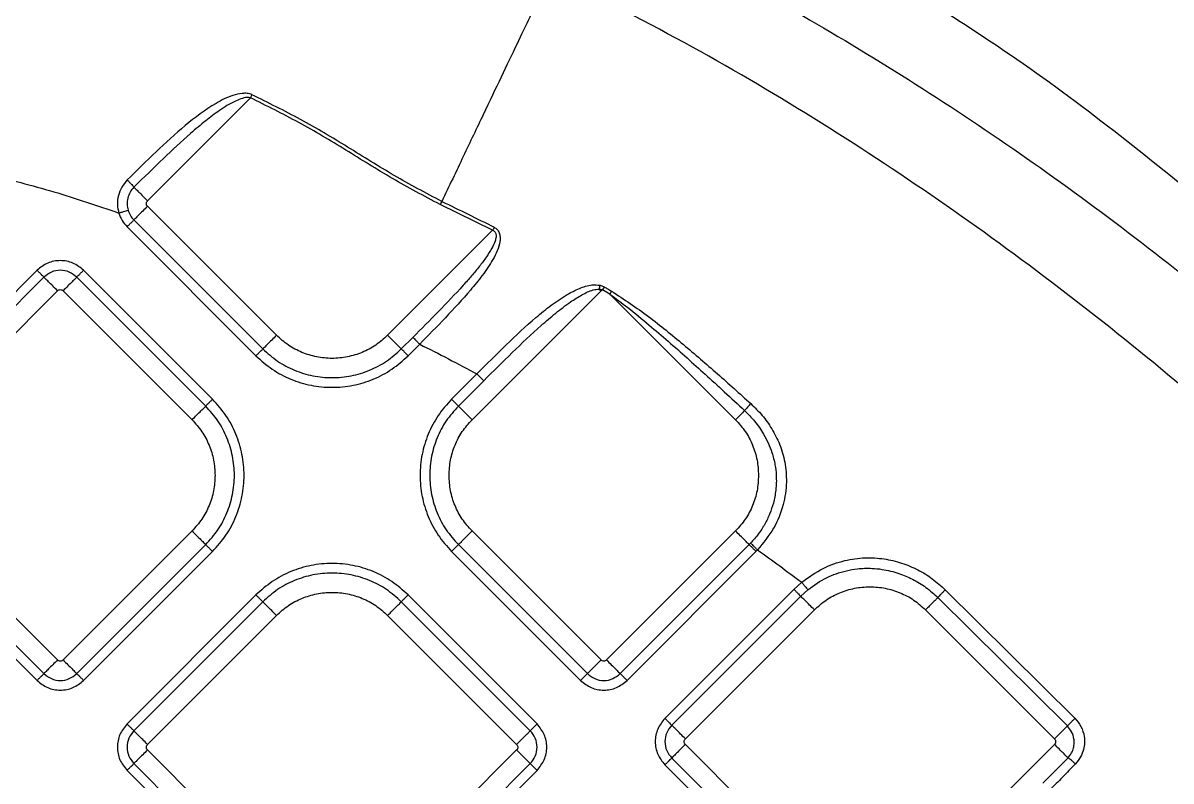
# Model space of a CAD drawing. Extents: x 939 to 1039, y 781 to 934.
# Drawn here: x 997.33 to 1003.2, y 854.83 to 858.7 of the extents above; entities that cross this region are included whole.
import ezdxf

# ---------------------------------------------------------------- set-up
doc = ezdxf.new("R2010")
doc.units = 0
doc.header["$MEASUREMENT"] = 0
doc.layers.add('1', color=4, linetype='Continuous')

# ---------------------------------------------------------------- blocks, each defined once
blk = doc.blocks.new('Envoy')
at = {"layer": '1', "color": 3, "linetype": 'Continuous', "lineweight": 25}
for p, q in [((59.8403, 59.1439), (59.3143, 58.6178)), ((60.8179, 58.6145), (60.8102, 58.5986)), ((61.0775, 58.467), (60.8102, 58.5986)), ((59.9731, 57.9307), (59.3143, 58.5896)), ((59.2097, 58.485), (59.8685, 57.8262)), ((59.2446, 58.5198), (59.9034, 57.861)), ((61.0775, 58.467), (60.5412, 57.9307)), ((58.7502, 58.2629), (58.0914, 57.6041)), ((59.6465, 57.6041), (58.9877, 58.2629)), ((58.785, 58.2281), (58.1262, 57.5692)), ((59.6116, 57.5692), (58.9528, 58.2281)), ((61.6268, 58.1867), (61.6477, 58.1784)), ((58.1959, 57.4995), (58.8548, 58.1583)), ((58.883, 58.1583), (59.5419, 57.4995)), ((60.9724, 57.4995), (61.6313, 58.1584)), ((61.6389, 58.1631), (61.6225, 58.1671)), ((61.6225, 58.1671), (61.6313, 58.1584)), ((61.6764, 58.1416), (61.6389, 58.1631)), ((61.6852, 58.1568), (61.6764, 58.1416)), ((61.6764, 58.1416), (62.3184, 57.4995)), ((60.611, 57.861), (60.6701, 57.9202)), ((60.6458, 57.8262), (60.705, 57.8853)), ((60.9974, 57.7337), (60.8679, 57.6041)), ((61.0323, 57.6988), (60.9027, 57.5693)), ((58.8548, 56.2725), (58.1959, 56.9314)), ((59.5419, 56.9314), (58.883, 56.2725)), ((61.6313, 56.2726), (60.9724, 56.9314)), ((62.3184, 56.9314), (61.6596, 56.2726)), ((58.1262, 56.8616), (58.785, 56.2028)), ((58.9528, 56.2028), (59.6116, 56.8616)), ((60.9027, 56.8617), (61.5616, 56.2028)), ((61.7293, 56.2028), (62.3881, 56.8617)), ((62.3881, 56.8617), (62.3953, 56.869)), ((58.0914, 56.8268), (58.7502, 56.168)), ((58.9877, 56.168), (59.6465, 56.8268)), ((60.8679, 56.8268), (61.5267, 56.168)), ((61.7642, 56.168), (62.423, 56.8268)), ((62.423, 56.8268), (62.4309, 56.8349)), ((62.6564, 56.6694), (62.6165, 56.6333)), ((59.8685, 56.6048), (59.2097, 55.9459)), ((61.3046, 55.9459), (60.6458, 56.6048)), ((62.6165, 56.6333), (61.9577, 55.9745)), ((62.6877, 56.6313), (62.6514, 56.5984)), ((63.3902, 56.6311), (64.0524, 55.9748)), ((59.9034, 56.5699), (59.2445, 55.9111)), ((61.2698, 55.9111), (60.6109, 56.5699)), ((62.6514, 56.5984), (61.9926, 55.9396)), ((63.3521, 56.5915), (64.0136, 55.9354)), ((59.3142, 55.8413), (59.9731, 56.5002)), ((60.5412, 56.5002), (61.2, 55.8413)), ((62.0623, 55.8698), (62.7211, 56.5287)), ((63.2892, 56.5287), (63.9481, 55.8698)), ((62.7211, 55.1827), (62.0623, 55.8416)), ((63.9481, 55.8416), (63.2892, 55.1827)), ((59.9731, 55.1542), (59.3142, 55.8131)), ((61.2, 55.8131), (60.5412, 55.1542)), ((59.2445, 55.7433), (59.9034, 55.0845)), ((60.6109, 55.0845), (61.2698, 55.7433)), ((61.9577, 55.737), (62.6165, 55.0782)), ((61.9926, 55.7718), (62.6514, 55.113)), ((64.017, 55.7727), (63.8885, 55.6426)), ((59.2097, 55.7085), (59.8685, 55.0496)), ((60.6458, 55.0496), (61.3046, 55.7085))]:
    blk.add_line(p, q, dxfattribs=at)
for points, knots in [([(72.7313, 54.2603), (72.6546, 54.4406), (72.5038, 54.7955), (72.2499, 55.3062), (71.9953, 55.8054), (71.7358, 56.3022), (71.459, 56.7972), (71.1405, 57.3175), (70.7769, 57.8541), (70.3661, 58.4011), (69.9334, 58.9277), (69.4813, 59.4351), (68.9719, 59.965), (68.3999, 60.5123), (67.7586, 61.0704), (67.0871, 61.5964), (66.4626, 62.03), (65.8981, 62.3808), (65.4073, 62.6611), (64.9138, 62.9264), (64.4154, 63.1865), (63.9031, 63.4437), (63.5459, 63.5943), (63.3647, 63.6707)], [0, 0, 0, 0, 0.043075, 0.084792, 0.125367, 0.166341, 0.208133, 0.250178, 0.300543, 0.350671, 0.400588, 0.450369, 0.50006, 0.562146, 0.624384, 0.686899, 0.749638, 0.791506, 0.833112, 0.873998, 0.914771, 0.956766, 1, 1, 1, 1]), ([(70.004, 54.9657), (69.8903, 55.1736), (69.6649, 55.5857), (69.2912, 56.1818), (68.8856, 56.7546), (68.4472, 57.308), (67.9805, 57.8433), (67.4889, 58.3595), (66.9754, 58.8545), (66.4427, 59.3256), (65.8915, 59.7689), (65.3209, 60.181), (64.7279, 60.5627), (64.3181, 60.7942), (64.1118, 60.9108)], [0, 0, 0, 0, 0.0837733, 0.1660237, 0.2485669, 0.3317658, 0.4154841, 0.4995326, 0.5836663, 0.6675235, 0.750818, 0.8336197, 0.9162229, 1, 1, 1, 1]), ([(58.1981, 59.0549), (58.2438, 59.1145), (58.3331, 59.2312), (58.4609, 59.4009), (58.5818, 59.5636), (58.6949, 59.7186), (58.7992, 59.8642), (58.895, 60.0011), (58.9818, 60.1286), (59.059, 60.2459), (59.1258, 60.3519), (59.1815, 60.4461), (59.2267, 60.5291), (59.2451, 60.5705), (59.2543, 60.5914)], [0, 0, 0, 0, 0.091954, 0.179766, 0.265031, 0.350919, 0.433405, 0.512563, 0.594792, 0.674823, 0.752805, 0.834079, 0.916236, 1, 1, 1, 1]), ([(61.6039, 60.1101), (61.7981, 60.0167), (62.1926, 59.8271), (62.773, 59.5035), (63.3487, 59.1494), (63.9133, 58.7656), (64.4647, 58.3551), (65.0015, 57.9194), (65.5216, 57.4605), (66.0235, 56.9803), (66.5055, 56.4804), (66.9663, 55.9622), (67.4045, 55.4269), (67.818, 54.8761), (68.2049, 54.312), (68.562, 53.7369), (68.8884, 53.1576), (69.0799, 52.7639), (69.1743, 52.5699)], [0, 0, 0, 0, 0.059957, 0.121714, 0.184187, 0.2468, 0.309854, 0.373129, 0.436451, 0.499844, 0.56322, 0.626514, 0.689771, 0.752933, 0.815787, 0.878246, 0.940012, 1, 1, 1, 1]), ([(64.3705, 59.9211), (64.5101, 59.8133), (64.7953, 59.5932), (65.2206, 59.2412), (65.6399, 58.878), (66.0504, 58.5057), (66.4505, 58.1279), (66.846, 57.7391), (67.2343, 57.3418), (67.6109, 56.9408), (67.9851, 56.5253), (68.3492, 56.1013), (68.6991, 55.6743), (68.917, 55.3885), (69.0235, 55.2489)], [0, 0, 0, 0, 0.080034, 0.163499, 0.250447, 0.331666, 0.414851, 0.500036, 0.583222, 0.666805, 0.749521, 0.836848, 0.920323, 1, 1, 1, 1]), ([(61.3725, 59.7766), (61.3673, 59.7658), (61.357, 59.7443), (61.3205, 59.6677), (61.2693, 59.5603), (61.2028, 59.4211), (61.123, 59.2538), (61.031, 59.0611), (60.9293, 58.848), (60.855, 58.6923), (60.8179, 58.6145)], [0, 0, 0, 0, 0.125008, 0.250013, 0.375011, 0.500008, 0.625006, 0.750006, 0.875004, 1, 1, 1, 1]), ([(68.8088, 52.4027), (68.6923, 52.6308), (68.4598, 53.086), (68.0646, 53.7419), (67.6411, 54.3763), (67.1886, 54.9876), (66.7104, 55.5764), (66.2082, 56.1427), (65.683, 56.6865), (65.1354, 57.2075), (64.5655, 57.7054), (63.973, 58.1789), (63.3579, 58.6266), (62.7196, 59.0449), (62.0597, 59.4343), (61.6018, 59.6624), (61.3725, 59.7766)], [0, 0, 0, 0, 0.07209, 0.143908, 0.21549, 0.286848, 0.358015, 0.42903, 0.499943, 0.570843, 0.641838, 0.713004, 0.784379, 0.855993, 0.927857, 1, 1, 1, 1]), ([(63.2583, 59.6684), (63.4364, 59.5541), (63.7986, 59.3216), (64.3174, 58.9289), (64.827, 58.5154), (65.323, 58.0881), (65.8052, 57.6474), (66.2514, 57.2148), (66.6637, 56.7925), (67.0441, 56.3824), (67.4144, 55.9618), (67.7751, 55.5309), (68.1248, 55.0889), (68.4609, 54.6331), (68.6619, 54.3139), (68.7628, 54.1538)], [0, 0, 0, 0, 0.081025, 0.164889, 0.248524, 0.331924, 0.415094, 0.498211, 0.56943, 0.640666, 0.712011, 0.783604, 0.855453, 0.927477, 1, 1, 1, 1]), ([(59.8477, 59.1597), (59.8395, 59.1624), (59.8233, 59.1676), (59.7899, 59.1663), (59.735, 59.1531), (59.6341, 59.1024), (59.5043, 59.0033), (59.3565, 58.868), (59.2599, 58.7726), (59.2112, 58.7244)], [0, 0, 0, 0, 0.031879, 0.062985, 0.124239, 0.246247, 0.492831, 0.744163, 1, 1, 1, 1]), ([(59.8403, 59.1439), (59.8345, 59.1446), (59.8178, 59.1469), (59.7904, 59.1387), (59.7424, 59.1185), (59.6823, 59.0804), (59.608, 59.0245), (59.5122, 58.9433), (59.3901, 58.8298), (59.2951, 58.7365), (59.2449, 58.6872)], [0, 0, 0, 0, 0.022673, 0.065391, 0.110027, 0.229657, 0.345374, 0.478617, 0.724619, 1, 1, 1, 1]), ([(59.8477, 59.1597), (59.8465, 59.1571), (59.8441, 59.152), (59.8415, 59.1466), (59.8403, 59.1439)], [0, 0, 0, 0, 0.499959, 1, 1, 1, 1]), ([(60.8102, 58.5986), (60.728, 58.642), (60.5636, 58.7288), (60.3282, 58.8778), (60.0893, 59.0204), (59.9232, 59.1027), (59.8403, 59.1439)], [0, 0, 0, 0, 0.250509, 0.500764, 0.750591, 1, 1, 1, 1]), ([(60.8179, 58.6145), (60.7361, 58.6577), (60.5723, 58.7443), (60.3372, 58.8933), (60.0977, 59.036), (59.931, 59.1185), (59.8477, 59.1597)], [0, 0, 0, 0, 0.2491408, 0.499145, 0.7495412, 1, 1, 1, 1]), ([(58.4967, 58.7539), (58.61, 58.7256), (58.8365, 58.6688), (59.0574, 58.5932), (59.1678, 58.5554)], [0, 0, 0, 0, 0.500122, 1, 1, 1, 1]), ([(59.2112, 58.7244), (59.2011, 58.7126), (59.1808, 58.6889), (59.1641, 58.6448), (59.1583, 58.5989), (59.1647, 58.5696), (59.1678, 58.5554)], [0, 0, 0, 0, 0.252861, 0.510236, 0.762224, 1, 1, 1, 1]), ([(59.2112, 58.7244), (59.2153, 58.7202), (59.2234, 58.7118), (59.2339, 58.7005), (59.2419, 58.6914), (59.2439, 58.6886), (59.2449, 58.6872)], [0, 0, 0, 0, 0.249997, 0.499989, 0.749998, 1, 1, 1, 1]), ([(59.2449, 58.6872), (59.2379, 58.6791), (59.2237, 58.6626), (59.2121, 58.6319), (59.2081, 58.5999), (59.2127, 58.5795), (59.2149, 58.5696)], [0, 0, 0, 0, 0.25144, 0.510314, 0.761519, 1, 1, 1, 1]), ([(59.2449, 58.6872), (59.2473, 58.6848), (59.2521, 58.68), (59.2687, 58.6635), (59.29, 58.6421), (59.3062, 58.6259), (59.3143, 58.6178)], [0, 0, 0, 0, 0.249994, 0.499999, 0.750001, 1, 1, 1, 1]), ([(59.3143, 58.5896), (59.3126, 58.5916), (59.3094, 58.5958), (59.308, 58.6037), (59.3094, 58.6117), (59.3126, 58.6158), (59.3143, 58.6178)], [0, 0, 0, 0, 0.250196, 0.500145, 0.750075, 1, 1, 1, 1]), ([(60.8179, 58.6145), (60.8627, 58.5929), (60.9523, 58.5498), (61.0411, 58.5051), (61.0855, 58.4827)], [0, 0, 0, 0, 0.499912, 1, 1, 1, 1]), ([(59.1677, 58.5553), (59.1726, 58.5423), (59.1822, 58.5163), (59.2005, 58.4954), (59.2097, 58.485)], [0, 0, 0, 0, 0.499411, 1, 1, 1, 1]), ([(59.1678, 58.5554), (59.1734, 58.557), (59.1846, 58.5604), (59.1992, 58.5649), (59.2104, 58.5683), (59.2134, 58.5692), (59.2149, 58.5696)], [0, 0, 0, 0, 0.249999, 0.500011, 0.75002, 1, 1, 1, 1]), ([(59.2149, 58.5696), (59.2184, 58.5604), (59.2252, 58.5419), (59.2381, 58.5272), (59.2446, 58.5198)], [0, 0, 0, 0, 0.502454, 1, 1, 1, 1]), ([(59.3143, 58.5896), (59.306, 58.5813), (59.2894, 58.5647), (59.2678, 58.5431), (59.2512, 58.5265), (59.2468, 58.5221), (59.2446, 58.5198)], [0, 0, 0, 0, 0.250002, 0.499999, 0.74999, 1, 1, 1, 1]), ([(59.2097, 58.485), (59.2139, 58.4891), (59.2221, 58.4974), (59.2329, 58.5082), (59.2412, 58.5165), (59.2435, 58.5187), (59.2446, 58.5198)], [0, 0, 0, 0, 0.250012, 0.500006, 0.750003, 1, 1, 1, 1]), ([(61.0855, 58.4827), (61.0908, 58.4793), (61.1019, 58.4723), (61.1126, 58.4542), (61.1167, 58.4325), (61.1144, 58.4007), (61.1017, 58.3617), (61.0722, 58.3035), (61.0261, 58.2366), (60.9454, 58.1375), (60.8377, 58.021), (60.749, 57.9303), (60.705, 57.8853)], [0, 0, 0, 0, 0.024167, 0.050557, 0.080389, 0.112838, 0.180037, 0.247089, 0.378064, 0.50579, 0.755082, 1, 1, 1, 1]), ([(61.0855, 58.4827), (61.0842, 58.4801), (61.0816, 58.475), (61.0788, 58.4696), (61.0775, 58.467)], [0, 0, 0, 0, 0.4999881, 1, 1, 1, 1]), ([(61.0775, 58.467), (61.0796, 58.4661), (61.0837, 58.4644), (61.0887, 58.4601), (61.0924, 58.4546), (61.0955, 58.4453), (61.0954, 58.4304), (61.0888, 58.4056), (61.0726, 58.3716), (61.0452, 58.3289), (61.0099, 58.282), (60.9698, 58.2338), (60.9007, 58.1558), (60.8006, 58.0513), (60.7135, 57.9637), (60.6701, 57.9202)], [0, 0, 0, 0, 0.009429, 0.018305, 0.027267, 0.036937, 0.059961, 0.089906, 0.146702, 0.220272, 0.305561, 0.395314, 0.484742, 0.743967, 1, 1, 1, 1]), ([(58.9877, 58.2629), (58.9703, 58.2766), (58.9356, 58.3041), (58.8689, 58.3161), (58.8023, 58.3041), (58.7675, 58.2766), (58.7502, 58.2629)], [0, 0, 0, 0, 0.250066, 0.499982, 0.749929, 1, 1, 1, 1]), ([(58.7502, 58.2629), (58.7543, 58.2588), (58.7626, 58.2505), (58.7734, 58.2397), (58.7817, 58.2314), (58.7839, 58.2292), (58.785, 58.2281)], [0, 0, 0, 0, 0.2500068, 0.5000009, 0.7500022, 1, 1, 1, 1]), ([(58.9528, 58.2281), (58.9405, 58.2377), (58.916, 58.2571), (58.8689, 58.2657), (58.8219, 58.2571), (58.7973, 58.2377), (58.785, 58.2281)], [0, 0, 0, 0, 0.249862, 0.499987, 0.750127, 1, 1, 1, 1]), ([(58.9528, 58.2281), (58.9539, 58.2292), (58.9561, 58.2314), (58.9644, 58.2397), (58.9752, 58.2505), (58.9835, 58.2588), (58.9877, 58.2629)], [0, 0, 0, 0, 0.2499963, 0.4999981, 0.7499927, 1, 1, 1, 1]), ([(58.8548, 58.1583), (58.8465, 58.1666), (58.8299, 58.1832), (58.8083, 58.2048), (58.7917, 58.2214), (58.7873, 58.2258), (58.785, 58.2281)], [0, 0, 0, 0, 0.250004, 0.499997, 0.749991, 1, 1, 1, 1]), ([(58.9528, 58.2281), (58.9506, 58.2258), (58.9461, 58.2214), (58.9295, 58.2048), (58.9079, 58.1832), (58.8913, 58.1666), (58.883, 58.1583)], [0, 0, 0, 0, 0.250011, 0.500005, 0.749998, 1, 1, 1, 1]), ([(60.9974, 57.7337), (61.0467, 57.7833), (61.1451, 57.8823), (61.2709, 58.0003), (61.3755, 58.0848), (61.4495, 58.1356), (61.5189, 58.1706), (61.5761, 58.1908), (61.6128, 58.1879), (61.6268, 58.1867)], [0, 0, 0, 0, 0.26042, 0.519441, 0.647161, 0.77206, 0.862337, 0.94747, 1, 1, 1, 1]), ([(61.6225, 58.1671), (61.6233, 58.1705), (61.6249, 58.1771), (61.6262, 58.1835), (61.6268, 58.1867)], [0, 0, 0, 0, 0.500008, 1, 1, 1, 1]), ([(58.8548, 58.1583), (58.8568, 58.16), (58.861, 58.1632), (58.8689, 58.1647), (58.8768, 58.1632), (58.881, 58.16), (58.883, 58.1583)], [0, 0, 0, 0, 0.250225, 0.499992, 0.74976, 1, 1, 1, 1]), ([(61.0323, 57.6988), (61.0807, 57.747), (61.177, 57.8428), (61.2991, 57.9588), (61.3988, 58.0442), (61.468, 58.0976), (61.5316, 58.1372), (61.5806, 58.1626), (61.6121, 58.166), (61.6225, 58.1671)], [0, 0, 0, 0, 0.2669, 0.530957, 0.660066, 0.785025, 0.875937, 0.959009, 1, 1, 1, 1]), ([(61.6313, 58.1584), (61.6324, 58.1594), (61.6347, 58.1614), (61.6375, 58.1626), (61.6389, 58.1631)], [0, 0, 0, 0, 0.5000397, 1, 1, 1, 1]), ([(61.6477, 58.1784), (61.6463, 58.1759), (61.6434, 58.171), (61.6404, 58.1658), (61.6389, 58.1631)], [0, 0, 0, 0, 0.500003, 1, 1, 1, 1]), ([(61.6477, 58.1784), (61.654, 58.1748), (61.6665, 58.1676), (61.6789, 58.1604), (61.6852, 58.1568)], [0, 0, 0, 0, 0.499975, 1, 1, 1, 1]), ([(61.6764, 58.1416), (61.707, 58.119), (61.7758, 58.0684), (61.8742, 57.9865), (61.9751, 57.9002), (62.0701, 57.8163), (62.1654, 57.7304), (62.2634, 57.6407), (62.3304, 57.5784), (62.365, 57.5461)], [0, 0, 0, 0, 0.125375, 0.281011, 0.42134, 0.562787, 0.698446, 0.844181, 1, 1, 1, 1]), ([(61.6852, 58.1568), (61.7489, 58.1145), (61.8761, 58.0298), (62.0527, 57.8839), (62.2266, 57.7352), (62.3399, 57.6329), (62.3965, 57.5817)], [0, 0, 0, 0, 0.250137, 0.499877, 0.749974, 1, 1, 1, 1]), ([(59.9731, 57.9307), (59.9648, 57.9225), (59.9483, 57.9059), (59.9266, 57.8842), (59.91, 57.8676), (59.9056, 57.8632), (59.9034, 57.861)], [0, 0, 0, 0, 0.249996, 0.499994, 0.749989, 1, 1, 1, 1]), ([(60.5412, 57.9307), (60.5216, 57.9132), (60.4823, 57.8781), (60.4118, 57.8414), (60.3361, 57.8182), (60.2572, 57.8105), (60.1783, 57.8182), (60.1026, 57.8414), (60.0321, 57.8781), (59.9928, 57.9132), (59.9731, 57.9307)], [0, 0, 0, 0, 0.125001, 0.25, 0.375001, 0.5, 0.625001, 0.75, 0.875001, 1, 1, 1, 1]), ([(60.611, 57.861), (60.6088, 57.8632), (60.6043, 57.8676), (60.5877, 57.8842), (60.5661, 57.9059), (60.5495, 57.9225), (60.5412, 57.9307)], [0, 0, 0, 0, 0.2500114, 0.5000048, 0.7500032, 1, 1, 1, 1]), ([(60.6701, 57.9202), (60.6713, 57.9191), (60.6735, 57.9169), (60.6818, 57.9086), (60.6926, 57.8977), (60.7009, 57.8895), (60.705, 57.8853)], [0, 0, 0, 0, 0.249998, 0.499997, 0.749989, 1, 1, 1, 1]), ([(59.8685, 57.8262), (59.8727, 57.8303), (59.8809, 57.8386), (59.8918, 57.8494), (59.9001, 57.8577), (59.9023, 57.8599), (59.9034, 57.861)], [0, 0, 0, 0, 0.250002, 0.500003, 0.750005, 1, 1, 1, 1]), ([(59.9034, 57.861), (59.9279, 57.8392), (59.9768, 57.7955), (60.0646, 57.7497), (60.1589, 57.7209), (60.2572, 57.7113), (60.3555, 57.7209), (60.4497, 57.7497), (60.5376, 57.7955), (60.5865, 57.8392), (60.611, 57.861)], [0, 0, 0, 0, 0.124999, 0.250001, 0.375001, 0.5, 0.625, 0.75, 0.875, 1, 1, 1, 1]), ([(60.6458, 57.8262), (60.6417, 57.8303), (60.6334, 57.8386), (60.6226, 57.8494), (60.6143, 57.8577), (60.6121, 57.8599), (60.611, 57.861)], [0, 0, 0, 0, 0.250003, 0.499999, 0.750002, 1, 1, 1, 1]), ([(60.705, 57.8853), (60.754, 57.8606), (60.852, 57.8111), (60.9489, 57.7595), (60.9974, 57.7337)], [0, 0, 0, 0, 0.499563, 1, 1, 1, 1]), ([(59.8685, 57.8262), (59.8954, 57.8022), (59.9492, 57.7542), (60.0457, 57.7039), (60.1492, 57.6722), (60.2572, 57.6616), (60.3651, 57.6722), (60.4687, 57.7039), (60.5652, 57.7542), (60.6189, 57.8022), (60.6458, 57.8262)], [0, 0, 0, 0, 0.125, 0.25, 0.375, 0.5, 0.625, 0.750001, 0.875, 1, 1, 1, 1]), ([(60.9974, 57.7337), (61.0015, 57.7295), (61.0098, 57.7212), (61.0206, 57.7104), (61.0289, 57.7021), (61.0312, 57.6999), (61.0323, 57.6988)], [0, 0, 0, 0, 0.249997, 0.499976, 0.749973, 1, 1, 1, 1]), ([(59.6465, 57.6041), (59.6423, 57.5999), (59.6341, 57.5917), (59.6232, 57.5808), (59.6149, 57.5725), (59.6127, 57.5703), (59.6116, 57.5692)], [0, 0, 0, 0, 0.250013, 0.500002, 0.75, 1, 1, 1, 1]), ([(59.6465, 56.8268), (59.6705, 56.8537), (59.7184, 56.9074), (59.7687, 57.0039), (59.8004, 57.1075), (59.811, 57.2154), (59.8004, 57.3234), (59.7687, 57.4269), (59.7184, 57.5234), (59.6705, 57.5772), (59.6465, 57.6041)], [0, 0, 0, 0, 0.125, 0.249999, 0.375, 0.499999, 0.625, 0.749999, 0.874999, 1, 1, 1, 1]), ([(60.8679, 57.6041), (60.8439, 57.5772), (60.7959, 57.5235), (60.7456, 57.427), (60.7139, 57.3234), (60.7034, 57.2155), (60.7139, 57.1075), (60.7456, 57.004), (60.7959, 56.9075), (60.8439, 56.8537), (60.8679, 56.8268)], [0, 0, 0, 0, 0.125, 0.250001, 0.375, 0.500001, 0.625, 0.75, 0.875, 1, 1, 1, 1]), ([(60.8679, 57.6041), (60.872, 57.6), (60.8803, 57.5917), (60.8911, 57.5809), (60.8994, 57.5726), (60.9016, 57.5704), (60.9027, 57.5693)], [0, 0, 0, 0, 0.250004, 0.500001, 0.749997, 1, 1, 1, 1]), ([(59.5419, 57.4995), (59.5502, 57.5078), (59.5667, 57.5243), (59.5884, 57.546), (59.605, 57.5626), (59.6094, 57.567), (59.6116, 57.5692)], [0, 0, 0, 0, 0.2499968, 0.4999953, 0.7499905, 1, 1, 1, 1]), ([(59.6116, 56.8616), (59.6334, 56.8861), (59.6771, 56.9351), (59.7229, 57.0229), (59.7517, 57.1172), (59.7614, 57.2154), (59.7517, 57.3137), (59.7229, 57.408), (59.6771, 57.4958), (59.6334, 57.5448), (59.6116, 57.5692)], [0, 0, 0, 0, 0.125, 0.25, 0.375, 0.5, 0.625, 0.75, 0.875, 1, 1, 1, 1]), ([(60.9027, 57.5693), (60.8809, 57.5448), (60.8372, 57.4958), (60.7914, 57.408), (60.7626, 57.3137), (60.753, 57.2155), (60.7626, 57.1172), (60.7914, 57.0229), (60.8372, 56.9351), (60.8809, 56.8862), (60.9027, 56.8617)], [0, 0, 0, 0, 0.125, 0.25, 0.375, 0.500001, 0.625, 0.75, 0.875, 1, 1, 1, 1]), ([(60.9724, 57.4995), (60.9642, 57.5078), (60.9476, 57.5244), (60.926, 57.546), (60.9094, 57.5626), (60.9049, 57.567), (60.9027, 57.5693)], [0, 0, 0, 0, 0.249997, 0.499995, 0.749989, 1, 1, 1, 1]), ([(62.365, 57.5461), (62.358, 57.5391), (62.3441, 57.5252), (62.327, 57.5081), (62.3184, 57.4995)], [0, 0, 0, 0, 0.4999877, 1, 1, 1, 1]), ([(62.3965, 57.5817), (62.3937, 57.5787), (62.3881, 57.5726), (62.3796, 57.5631), (62.3715, 57.5539), (62.3672, 57.5487), (62.365, 57.5461)], [0, 0, 0, 0, 0.250008, 0.500001, 0.749987, 1, 1, 1, 1]), ([(62.365, 57.5461), (62.3825, 57.5285), (62.4192, 57.4917), (62.4585, 57.4343), (62.4867, 57.3799), (62.5069, 57.3279), (62.5206, 57.2734), (62.5267, 57.2212), (62.5273, 57.1778), (62.5246, 57.1408), (62.5194, 57.1065), (62.51, 57.0655), (62.4941, 57.0184), (62.4682, 56.9652), (62.436, 56.9147), (62.4089, 56.8842), (62.3953, 56.869)], [0, 0, 0, 0, 0.098096, 0.204802, 0.273691, 0.340504, 0.425416, 0.496259, 0.548734, 0.597489, 0.643332, 0.686226, 0.764338, 0.839383, 0.919717, 1, 1, 1, 1]), ([(62.3965, 57.5817), (62.4163, 57.5623), (62.4563, 57.5231), (62.5061, 57.4531), (62.5465, 57.3732), (62.5735, 57.2813), (62.5821, 57.1765), (62.5649, 57.0606), (62.5173, 56.9398), (62.4602, 56.8704), (62.4309, 56.8349)], [0, 0, 0, 0, 0.098494, 0.1997293, 0.3055935, 0.4187291, 0.5427141, 0.6817345, 0.8370932, 1, 1, 1, 1]), ([(59.5419, 57.4995), (59.5594, 57.4799), (59.5945, 57.4406), (59.631, 57.37), (59.6551, 57.2943), (59.6581, 57.2417), (59.6595, 57.2154)], [0, 0, 0, 0, 0.250001, 0.5, 0.749998, 1, 1, 1, 1]), ([(60.8548, 57.2155), (60.8563, 57.2418), (60.8592, 57.2944), (60.8833, 57.3701), (60.9198, 57.4406), (60.9549, 57.4799), (60.9724, 57.4995)], [0, 0, 0, 0, 0.250002, 0.500003, 0.750002, 1, 1, 1, 1]), ([(62.3184, 57.4995), (62.3359, 57.4799), (62.371, 57.4406), (62.4076, 57.3701), (62.4316, 57.2944), (62.4346, 57.2418), (62.4361, 57.2155)], [0, 0, 0, 0, 0.249998, 0.499997, 0.749998, 1, 1, 1, 1]), ([(59.6595, 57.2154), (59.6581, 57.1891), (59.6551, 57.1365), (59.631, 57.0608), (59.5945, 56.9903), (59.5594, 56.951), (59.5419, 56.9314)], [0, 0, 0, 0, 0.249998, 0.5, 0.749999, 1, 1, 1, 1]), ([(60.9724, 56.9314), (60.9549, 56.9511), (60.9198, 56.9903), (60.8833, 57.0609), (60.8592, 57.1366), (60.8563, 57.1892), (60.8548, 57.2155)], [0, 0, 0, 0, 0.249999, 0.499999, 0.750001, 1, 1, 1, 1]), ([(62.4361, 57.2155), (62.4346, 57.1892), (62.4316, 57.1366), (62.4076, 57.0609), (62.371, 56.9903), (62.3359, 56.9511), (62.3184, 56.9314)], [0, 0, 0, 0, 0.249999, 0.500001, 0.750001, 1, 1, 1, 1]), ([(59.5419, 56.9314), (59.5502, 56.9231), (59.5667, 56.9065), (59.5884, 56.8849), (59.605, 56.8683), (59.6094, 56.8639), (59.6116, 56.8616)], [0, 0, 0, 0, 0.249997, 0.499996, 0.749988, 1, 1, 1, 1]), ([(60.9724, 56.9314), (60.9642, 56.9231), (60.9476, 56.9066), (60.926, 56.8849), (60.9094, 56.8683), (60.9049, 56.8639), (60.9027, 56.8617)], [0, 0, 0, 0, 0.249997, 0.499995, 0.749989, 1, 1, 1, 1]), ([(62.3881, 56.8617), (62.3859, 56.8639), (62.3815, 56.8683), (62.3649, 56.8849), (62.3432, 56.9066), (62.3267, 56.9231), (62.3184, 56.9314)], [0, 0, 0, 0, 0.25001, 0.500007, 0.750004, 1, 1, 1, 1]), ([(59.6465, 56.8268), (59.6423, 56.8309), (59.6341, 56.8392), (59.6232, 56.85), (59.6149, 56.8583), (59.6127, 56.8605), (59.6116, 56.8616)], [0, 0, 0, 0, 0.2500041, 0.4999963, 0.749997, 1, 1, 1, 1]), ([(60.8679, 56.8268), (60.872, 56.831), (60.8803, 56.8392), (60.8911, 56.8501), (60.8994, 56.8584), (60.9016, 56.8606), (60.9027, 56.8617)], [0, 0, 0, 0, 0.250004, 0.500001, 0.749997, 1, 1, 1, 1]), ([(62.423, 56.8268), (62.4188, 56.831), (62.4106, 56.8392), (62.3997, 56.8501), (62.3914, 56.8584), (62.3892, 56.8606), (62.3881, 56.8617)], [0, 0, 0, 0, 0.2500031, 0.5000098, 0.749998, 1, 1, 1, 1]), ([(62.3953, 56.869), (62.3965, 56.868), (62.3987, 56.8658), (62.4072, 56.8577), (62.4182, 56.8471), (62.4267, 56.839), (62.4309, 56.8349)], [0, 0, 0, 0, 0.2500017, 0.5000019, 0.7499946, 1, 1, 1, 1]), ([(62.4309, 56.8349), (62.4687, 56.8076), (62.5443, 56.753), (62.619, 56.6973), (62.6564, 56.6694)], [0, 0, 0, 0, 0.499793, 1, 1, 1, 1]), ([(62.6564, 56.6694), (62.6921, 56.6952), (62.7596, 56.7438), (62.8721, 56.7826), (62.9778, 56.7973), (63.0762, 56.7916), (63.1669, 56.7701), (63.2497, 56.7353), (63.3253, 56.6896), (63.3686, 56.6506), (63.3902, 56.6311)], [0, 0, 0, 0, 0.162712, 0.307451, 0.438155, 0.559058, 0.673476, 0.783893, 0.892202, 1, 1, 1, 1]), ([(60.6458, 56.6048), (60.6189, 56.6287), (60.5651, 56.6767), (60.4687, 56.727), (60.3651, 56.7587), (60.2571, 56.7693), (60.1492, 56.7587), (60.0456, 56.727), (59.9491, 56.6767), (59.8954, 56.6287), (59.8685, 56.6048)], [0, 0, 0, 0, 0.125, 0.250001, 0.375, 0.500001, 0.625, 0.75, 0.875, 1, 1, 1, 1]), ([(62.6877, 56.6313), (62.7196, 56.6541), (62.765, 56.6866), (62.8335, 56.7145), (62.8852, 56.7297), (62.9465, 56.7402), (63.0076, 56.7422), (63.0645, 56.7366), (63.1102, 56.7276), (63.1513, 56.7157), (63.1886, 56.7015), (63.2362, 56.6792), (63.2928, 56.6451), (63.3324, 56.6093), (63.3521, 56.5915)], [0, 0, 0, 0, 0.1602014, 0.2281108, 0.3035082, 0.3814678, 0.4837389, 0.554411, 0.6167005, 0.6752189, 0.7299974, 0.7810732, 0.8912994, 1, 1, 1, 1]), ([(60.6109, 56.5699), (60.5865, 56.5917), (60.5375, 56.6354), (60.4497, 56.6812), (60.3554, 56.71), (60.2571, 56.7196), (60.1589, 56.71), (60.0646, 56.6812), (59.9768, 56.6354), (59.9278, 56.5917), (59.9034, 56.5699)], [0, 0, 0, 0, 0.125, 0.25, 0.375, 0.500001, 0.625, 0.75, 0.875, 1, 1, 1, 1]), ([(62.6564, 56.6694), (62.6601, 56.6649), (62.6676, 56.6559), (62.6773, 56.644), (62.6847, 56.635), (62.6867, 56.6325), (62.6877, 56.6313)], [0, 0, 0, 0, 0.249999, 0.5, 0.750001, 1, 1, 1, 1]), ([(59.8685, 56.6048), (59.8726, 56.6006), (59.8809, 56.5923), (59.8917, 56.5815), (59.9, 56.5732), (59.9023, 56.571), (59.9034, 56.5699)], [0, 0, 0, 0, 0.2500037, 0.4999954, 0.7499995, 1, 1, 1, 1]), ([(59.9731, 56.5002), (59.9927, 56.5177), (60.032, 56.5528), (60.1026, 56.5895), (60.1782, 56.6127), (60.2571, 56.6204), (60.3361, 56.6127), (60.4117, 56.5895), (60.4823, 56.5528), (60.5216, 56.5177), (60.5412, 56.5002)], [0, 0, 0, 0, 0.125, 0.25, 0.375, 0.499999, 0.625, 0.75, 0.875, 1, 1, 1, 1]), ([(60.6458, 56.6048), (60.6417, 56.6006), (60.6334, 56.5923), (60.6226, 56.5815), (60.6143, 56.5732), (60.612, 56.571), (60.6109, 56.5699)], [0, 0, 0, 0, 0.250004, 0.500001, 0.749997, 1, 1, 1, 1]), ([(62.6165, 56.6333), (62.6207, 56.6291), (62.6289, 56.6209), (62.6398, 56.61), (62.6481, 56.6017), (62.6503, 56.5995), (62.6514, 56.5984)], [0, 0, 0, 0, 0.250004, 0.500001, 0.749997, 1, 1, 1, 1]), ([(62.7211, 56.5287), (62.7408, 56.5462), (62.7801, 56.5813), (62.8506, 56.618), (62.9263, 56.6412), (63.0052, 56.6489), (63.0841, 56.6412), (63.1598, 56.618), (63.2303, 56.5813), (63.2696, 56.5462), (63.2892, 56.5287)], [0, 0, 0, 0, 0.124999, 0.249999, 0.375, 0.499999, 0.625, 0.750001, 0.875001, 1, 1, 1, 1]), ([(63.3902, 56.6311), (63.3864, 56.6273), (63.3787, 56.6195), (63.3677, 56.6081), (63.3581, 56.5981), (63.3541, 56.5937), (63.3521, 56.5915)], [0, 0, 0, 0, 0.25, 0.499998, 0.74999, 1, 1, 1, 1]), ([(59.9731, 56.5002), (59.9648, 56.5084), (59.9483, 56.525), (59.9266, 56.5467), (59.91, 56.5633), (59.9056, 56.5677), (59.9034, 56.5699)], [0, 0, 0, 0, 0.250007, 0.499999, 0.74999, 1, 1, 1, 1]), ([(60.5412, 56.5002), (60.5495, 56.5084), (60.566, 56.525), (60.5877, 56.5467), (60.6043, 56.5633), (60.6087, 56.5677), (60.6109, 56.5699)], [0, 0, 0, 0, 0.250001, 0.499998, 0.74999, 1, 1, 1, 1]), ([(62.7211, 56.5287), (62.7128, 56.537), (62.6963, 56.5535), (62.6746, 56.5752), (62.658, 56.5918), (62.6536, 56.5962), (62.6514, 56.5984)], [0, 0, 0, 0, 0.250001, 0.499994, 0.74999, 1, 1, 1, 1]), ([(63.3521, 56.5915), (63.3487, 56.5881), (63.3419, 56.5813), (63.3265, 56.5659), (63.3086, 56.5481), (63.2957, 56.5351), (63.2892, 56.5287)], [0, 0, 0, 0, 0.2499937, 0.4999981, 0.7499982, 1, 1, 1, 1]), ([(58.8548, 56.2725), (58.8465, 56.2643), (58.8299, 56.2477), (58.8083, 56.2261), (58.7917, 56.2095), (58.7873, 56.205), (58.785, 56.2028)], [0, 0, 0, 0, 0.249999, 0.499996, 0.749991, 1, 1, 1, 1]), ([(58.883, 56.2725), (58.881, 56.2709), (58.8768, 56.2676), (58.8689, 56.2662), (58.861, 56.2676), (58.8568, 56.2709), (58.8548, 56.2725)], [0, 0, 0, 0, 0.25024, 0.500008, 0.749775, 1, 1, 1, 1]), ([(58.883, 56.2725), (58.8913, 56.2643), (58.9079, 56.2477), (58.9295, 56.2261), (58.9461, 56.2095), (58.9506, 56.205), (58.9528, 56.2028)], [0, 0, 0, 0, 0.249996, 0.499994, 0.749989, 1, 1, 1, 1]), ([(61.6313, 56.2726), (61.623, 56.2643), (61.6064, 56.2477), (61.5848, 56.2261), (61.5682, 56.2095), (61.5638, 56.2051), (61.5616, 56.2028)], [0, 0, 0, 0, 0.2499963, 0.4999943, 0.749991, 1, 1, 1, 1]), ([(61.6596, 56.2726), (61.6575, 56.2709), (61.6534, 56.2676), (61.6454, 56.2662), (61.6375, 56.2676), (61.6333, 56.2709), (61.6313, 56.2726)], [0, 0, 0, 0, 0.2502296, 0.5001297, 0.7500518, 1, 1, 1, 1]), ([(61.6596, 56.2726), (61.6678, 56.2643), (61.6844, 56.2477), (61.706, 56.2261), (61.7226, 56.2095), (61.7271, 56.2051), (61.7293, 56.2028)], [0, 0, 0, 0, 0.249997, 0.499996, 0.74999, 1, 1, 1, 1]), ([(58.7502, 56.168), (58.7543, 56.1721), (58.7626, 56.1804), (58.7734, 56.1912), (58.7817, 56.1995), (58.7839, 56.2017), (58.785, 56.2028)], [0, 0, 0, 0, 0.2500068, 0.5000009, 0.7500022, 1, 1, 1, 1]), ([(58.785, 56.2028), (58.7973, 56.1931), (58.8218, 56.1738), (58.8689, 56.1652), (58.916, 56.1738), (58.9405, 56.1931), (58.9528, 56.2028)], [0, 0, 0, 0, 0.24986, 0.499984, 0.750124, 1, 1, 1, 1]), ([(58.9877, 56.168), (58.9835, 56.1721), (58.9752, 56.1804), (58.9644, 56.1912), (58.9561, 56.1995), (58.9539, 56.2017), (58.9528, 56.2028)], [0, 0, 0, 0, 0.2500073, 0.5000019, 0.7500037, 1, 1, 1, 1]), ([(61.5267, 56.168), (61.5308, 56.1721), (61.5391, 56.1804), (61.5499, 56.1912), (61.5582, 56.1995), (61.5604, 56.2017), (61.5616, 56.2028)], [0, 0, 0, 0, 0.250004, 0.500001, 0.749997, 1, 1, 1, 1]), ([(61.5616, 56.2028), (61.5738, 56.1932), (61.5984, 56.1738), (61.6454, 56.1652), (61.6925, 56.1738), (61.717, 56.1932), (61.7293, 56.2028)], [0, 0, 0, 0, 0.249877, 0.500017, 0.750139, 1, 1, 1, 1]), ([(61.7642, 56.168), (61.76, 56.1721), (61.7517, 56.1804), (61.7409, 56.1912), (61.7326, 56.1995), (61.7304, 56.2017), (61.7293, 56.2028)], [0, 0, 0, 0, 0.250013, 0.500007, 0.75, 1, 1, 1, 1]), ([(58.7502, 56.168), (58.7675, 56.1542), (58.8023, 56.1268), (58.8689, 56.1148), (58.9356, 56.1268), (58.9703, 56.1542), (58.9877, 56.168)], [0, 0, 0, 0, 0.2500665, 0.499984, 0.7499292, 1, 1, 1, 1]), ([(61.5267, 56.168), (61.544, 56.1543), (61.5788, 56.1268), (61.6454, 56.1148), (61.7121, 56.1268), (61.7468, 56.1543), (61.7642, 56.168)], [0, 0, 0, 0, 0.250071, 0.500015, 0.749929, 1, 1, 1, 1]), ([(61.9577, 55.9745), (61.944, 55.9571), (61.9166, 55.9224), (61.9045, 55.8557), (61.9165, 55.7891), (61.944, 55.7543), (61.9577, 55.737)], [0, 0, 0, 0, 0.25007, 0.499984, 0.749927, 1, 1, 1, 1]), ([(61.9577, 55.9745), (61.9619, 55.9703), (61.9701, 55.962), (61.9809, 55.9512), (61.9892, 55.9429), (61.9915, 55.9407), (61.9926, 55.9396)], [0, 0, 0, 0, 0.250001, 0.500006, 0.75, 1, 1, 1, 1]), ([(64.0136, 55.9354), (64.0155, 55.9373), (64.0192, 55.9411), (64.0288, 55.951), (64.0403, 55.9626), (64.0484, 55.9707), (64.0524, 55.9748)], [0, 0, 0, 0, 0.249997, 0.500009, 0.750001, 1, 1, 1, 1]), ([(64.0524, 55.9748), (64.0634, 55.9616), (64.0864, 55.9341), (64.1001, 55.889), (64.1022, 55.8486), (64.0967, 55.8135), (64.0823, 55.7755), (64.0642, 55.7534), (64.0546, 55.7416)], [0, 0, 0, 0, 0.198006, 0.4121463, 0.5328854, 0.6684515, 0.8240719, 1, 1, 1, 1]), ([(59.2097, 55.9459), (59.196, 55.9286), (59.1685, 55.8938), (59.1565, 55.8272), (59.1685, 55.7606), (59.196, 55.7258), (59.2097, 55.7085)], [0, 0, 0, 0, 0.250066, 0.499985, 0.749929, 1, 1, 1, 1]), ([(59.2097, 55.9459), (59.2138, 55.9418), (59.2221, 55.9335), (59.2329, 55.9227), (59.2412, 55.9144), (59.2434, 55.9122), (59.2445, 55.9111)], [0, 0, 0, 0, 0.250002, 0.499998, 0.749997, 1, 1, 1, 1]), ([(59.2445, 55.9111), (59.2349, 55.8988), (59.2155, 55.8743), (59.2069, 55.8272), (59.2155, 55.7801), (59.2349, 55.7556), (59.2445, 55.7433)], [0, 0, 0, 0, 0.249861, 0.499985, 0.750122, 1, 1, 1, 1]), ([(59.3142, 55.8413), (59.306, 55.8496), (59.2894, 55.8662), (59.2678, 55.8878), (59.2512, 55.9044), (59.2467, 55.9088), (59.2445, 55.9111)], [0, 0, 0, 0, 0.2499968, 0.4999953, 0.7499905, 1, 1, 1, 1]), ([(61.2, 55.8413), (61.2083, 55.8496), (61.2249, 55.8662), (61.2465, 55.8878), (61.2631, 55.9044), (61.2676, 55.9088), (61.2698, 55.9111)], [0, 0, 0, 0, 0.249997, 0.499996, 0.74999, 1, 1, 1, 1]), ([(61.3046, 55.9459), (61.3005, 55.9418), (61.2922, 55.9335), (61.2814, 55.9227), (61.2731, 55.9144), (61.2709, 55.9122), (61.2698, 55.9111)], [0, 0, 0, 0, 0.250003, 0.499999, 0.749994, 1, 1, 1, 1]), ([(61.2698, 55.7433), (61.2794, 55.7556), (61.2988, 55.7801), (61.3074, 55.8272), (61.2988, 55.8743), (61.2794, 55.8988), (61.2698, 55.9111)], [0, 0, 0, 0, 0.249863, 0.499985, 0.750127, 1, 1, 1, 1]), ([(61.3046, 55.7085), (61.3183, 55.7258), (61.3458, 55.7606), (61.3578, 55.8272), (61.3458, 55.8938), (61.3183, 55.9286), (61.3046, 55.9459)], [0, 0, 0, 0, 0.250071, 0.499985, 0.749929, 1, 1, 1, 1]), ([(61.9926, 55.9396), (61.9829, 55.9273), (61.9635, 55.9028), (61.955, 55.8557), (61.9635, 55.8087), (61.9829, 55.7841), (61.9926, 55.7718)], [0, 0, 0, 0, 0.249863, 0.499985, 0.750127, 1, 1, 1, 1]), ([(62.0623, 55.8698), (62.054, 55.8781), (62.0374, 55.8947), (62.0158, 55.9163), (61.9992, 55.9329), (61.9948, 55.9374), (61.9926, 55.9396)], [0, 0, 0, 0, 0.249997, 0.499996, 0.74999, 1, 1, 1, 1]), ([(64.0136, 55.9354), (64.0104, 55.9322), (64.0041, 55.9258), (63.9881, 55.9099), (63.9691, 55.8908), (63.9551, 55.8768), (63.9481, 55.8698)], [0, 0, 0, 0, 0.250007, 0.499998, 0.750007, 1, 1, 1, 1]), ([(64.017, 55.7726), (64.0236, 55.7807), (64.0361, 55.7961), (64.0458, 55.8225), (64.0494, 55.8469), (64.0476, 55.8751), (64.0376, 55.9067), (64.0214, 55.9261), (64.0136, 55.9354)], [0, 0, 0, 0, 0.172929, 0.328166, 0.463138, 0.583004, 0.799871, 1, 1, 1, 1]), ([(59.3142, 55.8131), (59.3126, 55.8151), (59.3094, 55.8193), (59.3079, 55.8272), (59.3094, 55.8351), (59.3126, 55.8393), (59.3142, 55.8413)], [0, 0, 0, 0, 0.2502293, 0.5000184, 0.7497707, 1, 1, 1, 1]), ([(61.2, 55.8413), (61.2017, 55.8393), (61.2049, 55.8351), (61.2064, 55.8272), (61.2049, 55.8193), (61.2017, 55.8151), (61.2, 55.8131)], [0, 0, 0, 0, 0.2502222, 0.4999816, 0.7497778, 1, 1, 1, 1]), ([(62.0623, 55.8416), (62.054, 55.8333), (62.0374, 55.8167), (62.0158, 55.7951), (61.9992, 55.7785), (61.9948, 55.7741), (61.9926, 55.7718)], [0, 0, 0, 0, 0.249997, 0.499995, 0.749993, 1, 1, 1, 1]), ([(62.0623, 55.8416), (62.0606, 55.8436), (62.0574, 55.8478), (62.0559, 55.8557), (62.0574, 55.8636), (62.0606, 55.8678), (62.0623, 55.8698)], [0, 0, 0, 0, 0.250236, 0.499982, 0.749764, 1, 1, 1, 1]), ([(63.9481, 55.8698), (63.9497, 55.8678), (63.953, 55.8636), (63.9544, 55.8557), (63.953, 55.8478), (63.9497, 55.8436), (63.9481, 55.8416)], [0, 0, 0, 0, 0.250222, 0.500018, 0.749778, 1, 1, 1, 1]), ([(64.017, 55.7726), (64.0145, 55.7752), (64.0094, 55.7802), (63.9929, 55.7968), (63.9719, 55.8178), (63.956, 55.8336), (63.9481, 55.8416)], [0, 0, 0, 0, 0.249995, 0.500004, 0.749999, 1, 1, 1, 1]), ([(59.3142, 55.8131), (59.306, 55.8048), (59.2894, 55.7882), (59.2678, 55.7666), (59.2512, 55.75), (59.2467, 55.7455), (59.2445, 55.7433)], [0, 0, 0, 0, 0.249997, 0.499996, 0.749988, 1, 1, 1, 1]), ([(61.2698, 55.7433), (61.2676, 55.7455), (61.2631, 55.75), (61.2465, 55.7666), (61.2249, 55.7882), (61.2083, 55.8048), (61.2, 55.8131)], [0, 0, 0, 0, 0.250012, 0.500003, 0.750002, 1, 1, 1, 1]), ([(59.2097, 55.7085), (59.2138, 55.7126), (59.2221, 55.7209), (59.2329, 55.7317), (59.2412, 55.74), (59.2434, 55.7422), (59.2445, 55.7433)], [0, 0, 0, 0, 0.250012, 0.500006, 0.750003, 1, 1, 1, 1]), ([(61.2698, 55.7433), (61.2709, 55.7422), (61.2731, 55.74), (61.2814, 55.7317), (61.2922, 55.7209), (61.3005, 55.7126), (61.3046, 55.7085)], [0, 0, 0, 0, 0.25, 0.499993, 0.749987, 1, 1, 1, 1]), ([(61.9577, 55.737), (61.9619, 55.7411), (61.9701, 55.7494), (61.9809, 55.7602), (61.9892, 55.7685), (61.9915, 55.7707), (61.9926, 55.7718)], [0, 0, 0, 0, 0.249991, 0.499998, 0.749994, 1, 1, 1, 1]), ([(64.0546, 55.7416), (64.0329, 55.7191), (63.9896, 55.6743), (63.9455, 55.6299), (63.9234, 55.6077)], [0, 0, 0, 0, 0.500409, 1, 1, 1, 1]), ([(64.0546, 55.7416), (64.0506, 55.7454), (64.0424, 55.7531), (64.0311, 55.7628), (64.0219, 55.77), (64.0186, 55.7718), (64.017, 55.7726)], [0, 0, 0, 0, 0.2500059, 0.5000058, 0.7499925, 1, 1, 1, 1])]:
    blk.add_open_spline(points, degree=3, knots=knots, dxfattribs=at)

msp = doc.modelspace()

# ---------------------------------------------------------------- block references
at = {"layer": '1'}
msp.add_blockref('Envoy', (938.6538, 799.1744), dxfattribs=at)

doc.saveas('drawing.dxf')
